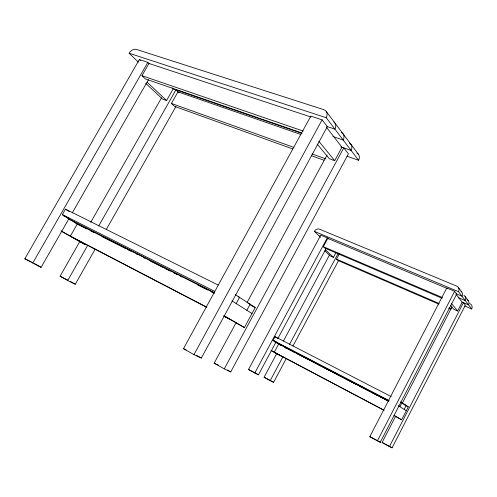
<?xml version="1.0" encoding="UTF-8"?>
<svg xmlns="http://www.w3.org/2000/svg" width="497" height="497" viewBox="0 0 497 497"><rect width="100%" height="100%" fill="white"/><g stroke="black" fill="none" stroke-linecap="round" stroke-linejoin="round"><path stroke-width="0.75" d="M389.449 446.554L392.09 447.797L465.372 305.177L463.44 302.673L389.449 446.554L382.094 442.485L395.562 416.349M380.28 442.237L456.731 293.994L454.637 291.285L446.766 287.987L369.824 436.689L380.28 442.237L369.824 436.689M399.905 406.701L401.955 402.725L400.576 402.017M402.297 403.284L451.928 307.009M404.198 409.404L406.217 405.49L403.465 404.073M394.133 415.629L401.626 419.81L408.298 406.844L400.862 402.023M450.562 305.375L453.823 309.32L457.625 310.96L462.167 302.133L455.873 294.025M377.416 440.895L454.637 291.285M286.39 358.337L273.611 382.299L270.206 380.615L264.081 377.223L276.866 353.33M283.439 341.041L329.468 255.017M324.808 250.83L330.275 255.943L333.444 257.316L335.941 252.644M270.206 380.615L282.973 356.716M289.534 344.427L338.028 253.625M438.789 304.114L337.917 260.447L336.512 259.123L339.358 253.787M292.963 346.018L338.612 260.459M254.781 372.986L327.268 237.901L320.733 235.162L248.5 369.513L258.446 374.8L276.028 341.986M274.015 341.048L275.984 342.073L273.077 340.333L275.034 336.693L391.182 396.587M442.094 298.275L324.833 248.109L323.317 246.68L327.772 238.386L447.126 288.446M277.86 338.569L326.225 248.338M223.985 315.924L244.4 327.56L255.234 307.537L235.274 294.591M317.129 144L329.325 158.742L334.705 160.668L341.967 147.242L326.423 127.207M224.265 368.867L343.781 147.87L348.416 153.865L230.726 371.905L224.265 368.867L214.157 363.164L236 322.907M247.102 302.437L327.063 155.058M246.841 310.29L250.128 304.226L248.053 303.189M193.973 354.622L322.112 119.833L310.811 116.112L183.48 348.67L193.973 354.622L201.316 358.076L327.355 126.623L322.112 119.833M236.168 303.568L239.542 297.361L238.156 296.672M79.998 241.194L60.081 276.208L67.729 280.525L87.609 245.487M98.698 225.949L175.944 89.858L178.995 92.84M292.615 148.926L174.484 106.346L171.409 103.444L177.982 91.852L300.921 134.482M67.729 280.525L75.289 284.259L95.175 249.134M106.271 229.546L175.895 106.606M90.721 222.345L161.581 97.785M145.714 83.353L162.5 99.046L166.594 100.512L173.186 88.907L172.086 87.832M149.392 63.883L147.833 62.355L139.359 59.559L24.85 258.763L41.102 267.361L69.189 218.27M72.264 212.89L148.441 79.731M32.659 263.186L147.833 62.355M63.051 215.568L69.015 218.574L62.342 214.592L65.461 209.156L218.127 285.029M301.623 132.873L145.404 78.93L141.968 75.687L148.97 63.473L310.985 117.012M326.225 117.714A7.281 5.74 -40.8 0 0 323.808 109.663L136.321 49.377A6.169 4.243 -48.5 0 0 129.108 53.235L326.225 117.714L358.604 160.289L346.925 156.188M326.821 126.443L334.916 129.145A7.101 5.666 -40.5 0 0 333.866 121.914M332.915 136.532L343.191 140.024A6.933 5.585 -40.2 0 0 341.501 132.537M141.968 75.687L303.276 131.09M172.515 88.671L302.052 133.445M340.836 146.851L351.081 150.392A6.772 5.51 -39.9 0 0 349.397 143.037M171.409 103.444L293.857 147.392M312.079 153.927L325.933 158.897M311.576 155.76L323.976 160.227M458.545 291.677A4.572 4.193 -30.4 0 0 456.588 286.055L319.509 229.173A4.088 3.467 -46.2 0 0 314.352 231.366L458.545 291.677L471.703 308.979L464.565 305.935M456.283 293.808L461.986 296.206A4.504 4.144 -29.7 0 0 461.005 291.211M458.172 297.573L465.322 300.592A4.436 4.094 -29 0 0 463.9 295.355M462.055 302.089L468.559 304.847A4.367 4.044 -28.3 0 0 467.149 299.672M323.317 246.68L442.411 297.56M336.512 259.123L439.149 303.499M449.126 307.817L451.27 308.743M448.735 308.426L450.866 309.345M183.48 348.67L186.182 349.95M214.157 363.164L218.742 365.332M382.094 442.485L392.09 447.797M24.85 258.763L31.373 261.994M60.081 276.208L67.679 279.973M248.5 369.513L258.446 374.8M264.081 377.223L273.611 382.299M250.618 305.233L255.234 307.537M62.342 214.592L214.679 291.329M68.953 219.14L214.747 292.752M214.623 293.155L77.389 223.812L70.35 236.15L206.323 306.922M83.266 227.129L86.72 228.875M90.168 230.62L93.622 232.366M101.91 236.553L119.174 245.282M120.554 245.984L126.076 248.773M127.462 249.475L130.916 251.221M136.439 254.01L137.818 254.712M143.341 257.502L144.726 258.204M150.249 260.993L163.37 267.628M164.749 268.33L170.272 271.12M173.726 272.865L177.18 274.611M180.635 276.357L182.014 277.059M197.899 285.085L207.566 289.975M211.02 291.72L213.778 293.118M404.862 405.067L408.298 406.844M273.077 340.333L389.101 400.601M388.921 400.992L274.307 341.414L275.506 342.184M388.722 401.054L278.742 343.874L274.276 352.224L383.988 410.199M283.172 346.31L387.995 400.818M280.656 345.148L279.283 344.433L280.389 345.092M285.458 347.645L295.069 352.646M296.442 353.361L307.419 359.07M308.792 359.785L329.387 370.495M330.76 371.209L334.189 372.992M335.562 373.707L343.8 377.993M345.173 378.708L356.156 384.417M359.586 386.2L370.569 391.916M371.942 392.63L378.118 395.842M379.491 396.556L382.92 398.339M384.293 399.054L387.728 400.837M285.278 347.763L287.216 348.77M224.178 316.216L226.924 317.645M74.202 238.343L206.845 307.407M224.023 316.353L230.21 319.577M275.984 353.193L383.976 410.267M70.214 281.401L75.289 284.259M227.384 370.023L230.726 371.905M34.628 263.696L41.102 267.361M196.762 355.498L201.316 358.076M61.168 231.117L84.857 244.406L61.143 230.912M270.927 350.441L280.755 355.908L271.362 350.565M223.942 315.552L244.4 327.56M394.127 415.411L401.626 419.81M68.257 218.73L70.22 219.898M74.034 222.165L78.688 224.942M276.767 342.936L278.724 344.098M66.356 217.232L82.608 226.924M273.878 340.973L281.172 345.322M65.461 209.156L69.443 211.573M275.034 336.693L277.929 338.451M231.857 300.853L251.991 313.532M398.259 405.664L406.297 410.727M147.093 82.191L166.594 100.512M325.299 249.662L333.444 257.316M129.108 53.235L138.439 62.2M314.352 231.366L320.571 237.349M139.359 59.559L140.409 60.578M327.268 237.901L328.262 238.871M318.794 141.21L334.705 160.668M451.655 303.661L457.625 310.96M326.243 111.421L358.536 154.455M458.315 287.409L461.75 291.994M465.086 296.436L468.323 300.747M356.927 153.057A6.616 5.43 -39.6 0 1 358.604 160.289M319.465 236.286A4.032 3.436 -46.1 0 1 319.739 235.839M469.82 303.63A4.305 4.001 -27.5 0 1 471.703 308.979"/></g></svg>
